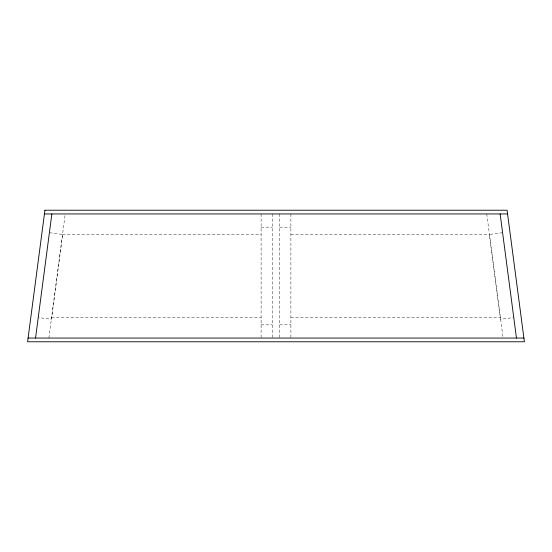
<?xml version="1.0" encoding="UTF-8"?>
<svg xmlns="http://www.w3.org/2000/svg" width="552" height="552" viewBox="0 0 552 552"><rect width="100%" height="100%" fill="white"/><g stroke="black" fill="none" stroke-linecap="round" stroke-linejoin="round"><path stroke-width="0.41" stroke-dasharray="2.76 2.07" d="M48.886 338.059L65.233 213.941M502.486 232.723L489.355 234.455L500.526 319.277L513.65 317.545M261.11 227.182L272.274 227.182M279.726 227.182L290.89 227.182M62.507 234.628L261.11 234.628M290.869 234.628L489.493 234.628M51.612 317.372L261.11 317.372M290.89 317.372L500.388 317.372M261.11 324.817L272.274 324.817M279.726 324.817L290.89 324.817M49.514 232.723L62.645 234.455L51.474 319.277L38.35 317.545M486.747 213.941L503.113 338.059M290.89 213.941L290.89 338.059M279.726 213.941L279.726 338.059M272.274 213.941L272.274 338.059M261.11 213.941L261.11 338.059"/><path stroke-width="0.83" d="M35.535 338.059L51.874 213.941M44.429 213.941L507.571 213.941M28.09 338.059L523.91 338.059M500.126 213.941L516.465 338.059M44.919 210.222L27.6 341.778L524.4 341.778L507.081 210.222L44.919 210.222"/></g></svg>
